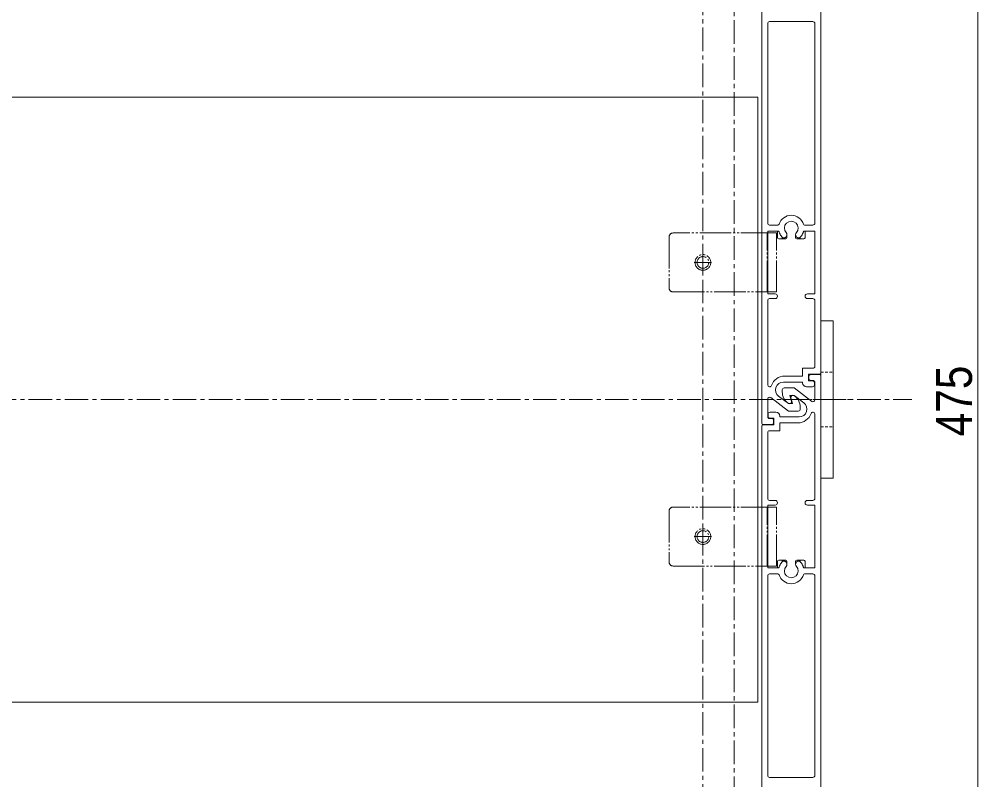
# Model space of a CAD drawing. Units: millimetres, scale not verified. Extents: x -1516 to 1516, y -761 to 761.
# Drawn here: x -248 to -3.9, y -28.8 to 164.9 of the extents above; entities that cross this region are included whole.
import ezdxf
from ezdxf.enums import TextEntityAlignment as Align

# ---------------------------------------------------------------- set-up
doc = ezdxf.new("R2010")
doc.units = ezdxf.units.MM
doc.header["$LTSCALE"] = 5
for name, pattern in [('USER1', [9.172222, 5.997222, -1.058333, 1.058333, -1.058333]), ('USER2', [2.91, 1.76, -0.4, 0.35, -0.4]), ('USER3', [10.5, 8, -0.5, 0.5, -0.5, 0.5, -0.5]), ('USER4', [1.11, 0.71, -0.4])]:
    doc.linetypes.add(name, pattern=pattern)
doc.layers.add('0-0_3一般', color=7, linetype='Continuous', lineweight=15)
doc.layers.add('0-3_2寸法-1', color=7, linetype='Continuous', lineweight=15)
doc.styles.add('ＭＳ Ｐゴシック', font='')
doc.styles.get('ＭＳ Ｐゴシック').set_extended_font_data('MS PGothic')

# ---------------------------------------------------------------- blocks, each defined once
blk = doc.blocks.new('グループ-1')
at = {"layer": '0-0_3一般'}
for p, q in [((2000, 369.5), (2000, 367)), ((2013.5, 372), (2002.5, 372)), ((2015, -657.5), (2015, 370.5)), ((2002.5, 364.5), (2005, 364.5)), ((2007.5, 362), (2007.5, 339.89)), ((1966, 352.5), (1966, 350)), ((1975.84, 345.5), (1981, 345.5)), ((1975.84, 345.5), (1977.85, 338)), ((1981, 345.5), (1993.55, 335.96)), ((1948, 321.5), (1948, 319)), ((1958, 324), (1950.5, 324)), ((2007.5, 214.25), (2007.5, 321.5)), ((1940, 306.5), (1940, -657.5)), ((1963, 310.5), (1963, 300.5)), ((1986.09, 310.5), (1963, 310.5)), ((1947.5, 298), (1947.5, 214.25)), ((1963, 300.5), (1950, 300.5)), ((1950, 211.75), (1957, 211.75)), ((1998, 211.75), (2005, 211.75)), ((1947.5, 205.75), (1947.5, 125.75)), ((1957, 205.75), (1947.5, 205.75)), ((2007.5, 205.75), (1998, 205.75)), ((2007.5, 125.75), (2007.5, 205.75)), ((1960, 134.25), (1960, 125.75)), ((1966, 135.75), (1961.5, 135.75)), ((1970.48, 135.75), (1966, 135.75)), ((1971.98, 130.48), (1971.98, 134.25)), ((1983.02, 130.48), (1983.02, 134.25)), ((1984.52, 135.75), (1989, 135.75)), ((1993.5, 135.75), (1989, 135.75)), ((1995, 125.75), (1995, 134.25)), ((1960, 125.75), (1947.5, 125.75)), ((2007.5, 125.75), (1995, 125.75)), ((1947.5, 115.75), (1947.5, -138.5)), ((1950, 118.25), (1960.54, 118.25)), ((1994.46, 118.25), (2005, 118.25)), ((2007.5, -138.5), (2007.5, 115.75)), ((2005, -141), (1950, -141))]:
    blk.add_line(p, q, dxfattribs=at)
at = {"layer": '0-0_3一般', "linetype": 'USER3'}
for p, q in [((1966, 133.48), (1966, 135.75)), ((1989, 135.75), (1989, 133.48)), ((1961.69, 125.75), (1960, 125.75)), ((1995, 125.75), (1993.31, 125.75))]:
    blk.add_line(p, q, dxfattribs=at)
at = {"layer": '0-0_3一般'}
for points in [[(2003.49, 337.9), (1981, 355), (1968.5, 355)], [(1987.49, 318), (1963, 318), (1963, 319)], [(1950.5, 316.5), (1955.5, 316.5), (1955.5, 308), (1941.5, 308)]]:
    blk.add_lwpolyline(points, dxfattribs=at)
for centre, radius, start, end in [((2002.5, 369.5), 2.5, 90, 180), ((2002.5, 367), 2.5, 180, 270), ((2013.5, 370.5), 1.5, 0, 90), ((1968.5, 352.5), 2.5, 90, 180), ((2005, 362), 2.5, 0, 90), ((1983.5, 350), 17.5, 180, 237.4938), ((1975.44, 337.35), 2.5, 237.4938, 15), ((1987.49, 328), 10, 270, 52.75146), ((2005, 339.89), 2.5, 232.75146, 0), ((1950.5, 321.5), 2.5, 90, 180), ((1950.5, 319), 2.5, 180, 270), ((1958, 319), 5, 0, 90), ((1986.09, 328), 17.5, 270, 341.03443), ((2005, 321.5), 2.5, 0, 161.03443), ((1941.5, 306.5), 1.5, 90, 180), ((1950, 298), 2.5, 90, 180), ((1950, 214.25), 2.5, 180, 270), ((1957, 208.75), 3, 0, 90), ((1957, 208.75), 3, 270, 0), ((1998, 208.75), 3, 90, 180), ((1998, 208.75), 3, 180, 270), ((2005, 214.25), 2.5, 270, 0), ((1961.5, 134.25), 1.5, 90, 180), ((1970.48, 134.25), 1.5, 0, 90), ((1984.52, 134.25), 1.5, 90, 180), ((1993.5, 134.25), 1.5, 0, 90), ((1977.5, 122), 8.75, 138.28389, 41.71611), ((1967.98, 130.48), 4, 318.28389, 0), ((1987.02, 130.48), 4, 180, 221.71611), ((1950, 115.75), 2.5, 90, 180), ((1960.54, 116.75), 1.5, 17.20399, 90), ((1977.5, 122), 16.25, 197.20399, 342.79601), ((1994.46, 116.75), 1.5, 90, 162.79601), ((2005, 115.75), 2.5, 0, 90), ((1950, -138.5), 2.5, 180, 270), ((2005, -138.5), 2.5, 270, 0)]:
    blk.add_arc(centre, radius, start, end, dxfattribs=at)
at = {"layer": '0-0_3一般', "linetype": 'USER3'}
for centre, radius, start, end in [((1977.5, 122), 16.25, 130.5698, 135.04746), ((1967.98, 130.48), 4, 0, 105.23813), ((1987.02, 130.48), 4, 74.76187, 180), ((1977.5, 122), 16.25, 44.95254, 49.4302), ((1977.5, 122), 16.25, 135.04746, 166.65764), ((1977.5, 122), 16.25, 13.34236, 44.95254)]:
    blk.add_arc(centre, radius, start, end, dxfattribs=at)
blk = doc.blocks.new('グループ-2')
at = {"layer": '0-0_3一般'}
for p, q in [((1940, 1338), (1940, 310)), ((2015, 374), (2015, 1338)), ((1947.5, 819), (1947.5, 564.75)), ((1950, 821.5), (2005, 821.5)), ((2007.5, 564.75), (2007.5, 819)), ((1960.54, 562.25), (1950, 562.25)), ((2005, 562.25), (1994.46, 562.25)), ((1971.98, 550.02), (1971.98, 546.25)), ((1983.02, 550.02), (1983.02, 546.25)), ((1995, 546.25), (1995, 554.75)), ((1995, 554.75), (2007.5, 554.75)), ((2007.5, 474.75), (2007.5, 554.75)), ((1961.5, 544.75), (1966, 544.75)), ((1970.48, 544.75), (1966, 544.75)), ((1984.52, 544.75), (1989, 544.75)), ((1989, 544.75), (1993.5, 544.75)), ((1947.5, 466.25), (1947.5, 359)), ((1957, 468.75), (1950, 468.75)), ((1998, 474.75), (2007.5, 474.75)), ((2005, 468.75), (1998, 468.75)), ((2007.5, 382.5), (2007.5, 466.25)), ((1999.5, 372.5), (2013.5, 372.5)), ((1999.5, 364), (1999.5, 372.5)), ((1967.51, 362.5), (1992, 362.5)), ((1992, 362.5), (1992, 361.5)), ((1997, 356.5), (2004.5, 356.5)), ((2004.5, 364), (1999.5, 364)), ((2007, 359), (2007, 361.5)), ((1951.51, 342.6), (1974, 325.5)), ((1979.16, 335), (1977.15, 342.5)), ((1947.5, 318.5), (1947.5, 340.61)), ((1989, 328), (1989, 330.5)), ((1974, 325.5), (1986.5, 325.5)), ((1941.5, 308.5), (1952.5, 308.5)), ((1952.5, 316), (1950, 316)), ((1955, 311), (1955, 313.5))]:
    blk.add_line(p, q, dxfattribs=at)
at = {"layer": '0-0_3一般', "linetype": 'USER3'}
for p, q in [((1960, 554.75), (1961.69, 554.75)), ((1993.31, 554.75), (1995, 554.75)), ((1966, 544.75), (1966, 547.02)), ((1989, 547.02), (1989, 544.75))]:
    blk.add_line(p, q, dxfattribs=at)
at = {"layer": '0-0_3一般'}
for points in [[(1947.5, 554.75), (1960, 554.75), (1960, 546.25)], [(1947.5, 554.75), (1947.5, 474.75), (1957, 474.75)], [(1968.91, 370), (1992, 370), (1992, 380), (2005, 380)], [(1979.16, 335), (1974, 335), (1961.45, 344.54)]]:
    blk.add_lwpolyline(points, dxfattribs=at)
for centre, radius, start, end in [((1950, 819), 2.5, 90, 180), ((2005, 819), 2.5, 0, 90), ((1977.5, 558.5), 16.25, 17.20399, 162.79601), ((1950, 564.75), 2.5, 180, 270), ((1960.54, 563.75), 1.5, 270, 342.79601), ((1977.5, 558.5), 8.75, 318.28389, 221.71611), ((1994.46, 563.75), 1.5, 197.20399, 270), ((2005, 564.75), 2.5, 270, 0), ((1967.98, 550.02), 4, 0, 41.71611), ((1987.02, 550.02), 4, 138.28389, 180), ((1961.5, 546.25), 1.5, 180, 270), ((1970.48, 546.25), 1.5, 270, 0), ((1984.52, 546.25), 1.5, 180, 270), ((1993.5, 546.25), 1.5, 270, 0), ((1950, 466.25), 2.5, 90, 180), ((1957, 471.75), 3, 0, 90), ((1957, 471.75), 3, 270, 0), ((1998, 471.75), 3, 90, 180), ((1998, 471.75), 3, 180, 270), ((2005, 466.25), 2.5, 0, 90), ((2005, 382.5), 2.5, 270, 0), ((1968.91, 352.5), 17.5, 90, 161.03443), ((2013.5, 374), 1.5, 270, 0), ((1950, 359), 2.5, 180, 341.03442), ((1967.51, 352.5), 10, 90, 232.75146), ((1997, 361.5), 5, 180, 270), ((2004.5, 361.5), 2.5, 0, 90), ((2004.5, 359), 2.5, 270, 0), ((1950, 340.61), 2.5, 52.75146, 180), ((1979.56, 343.15), 2.5, 57.4938, 195), ((1971.5, 330.5), 17.5, 0, 57.4938), ((1950, 318.5), 2.5, 180, 270), ((1986.5, 328), 2.5, 270, 0), ((1941.5, 310), 1.5, 180, 270), ((1952.5, 313.5), 2.5, 0, 90), ((1952.5, 311), 2.5, 270, 0)]:
    blk.add_arc(centre, radius, start, end, dxfattribs=at)
at = {"layer": '0-0_3一般', "linetype": 'USER3'}
for centre, radius, start, end in [((1977.5, 558.5), 16.25, 193.34236, 224.95254), ((1967.98, 550.02), 4, 254.76187, 0), ((1987.02, 550.02), 4, 180, 285.23813), ((1977.5, 558.5), 16.25, 315.04746, 346.65764), ((1977.5, 558.5), 16.25, 224.95254, 229.4302), ((1977.5, 558.5), 16.25, 310.5698, 315.04746)]:
    blk.add_arc(centre, radius, start, end, dxfattribs=at)
blk = doc.blocks.new('グループ-3')
at = {"layer": '0-0_3一般', "linetype": 'USER1'}
blk.add_line((1865, -637.96), (1865, 1317.04), dxfattribs=at)
at = {"layer": '0-0_3一般', "linetype": 'USER3'}
for p, q in [((1953.5, 552.25), (1827, 552.25)), ((1947, 477.25), (1947, 552.25)), ((1958.5, 552.25), (1953.5, 552.25)), ((1958.5, 477.25), (1958.5, 552.25)), ((1822, 547.25), (1822, 482.25)), ((1865, 503.75), (1865, 525.75)), ((1876, 514.75), (1854, 514.75)), ((1827, 477.25), (1953.5, 477.25)), ((1953.5, 477.25), (1958.5, 477.25)), ((1822, 198.24), (1822, 133.24)), ((1953.5, 203.24), (1827, 203.24)), ((1947, 128.24), (1947, 203.24)), ((1865, 154.74), (1865, 176.74)), ((1876, 165.74), (1854, 165.74)), ((1827, 128.24), (1953.5, 128.24))]:
    blk.add_line(p, q, dxfattribs=at)
blk.add_lwpolyline([(1953.5, 128.24), (1958.5, 128.24), (1958.5, 203.24), (1953.5, 203.24)], dxfattribs=at)
for centre, radius in [((1865, 514.75), 10), ((1865, 514.75), 7.5), ((1865, 165.74), 10), ((1865, 165.74), 7.5)]:
    blk.add_circle(centre, radius, dxfattribs=at)
for centre, start, end in [((1827, 547.25), 90, 180), ((1827, 482.25), 180, 270), ((1827, 198.24), 90, 180), ((1827, 133.24), 180, 270)]:
    blk.add_arc(centre, 5, start, end, dxfattribs=at)
blk = doc.blocks.new('グループ-6')
at = {"layer": '0-0_3一般'}
for p, q in [((2031, 440.25), (2031, 377.75)), ((2015, 302.75), (2015, 377.75)), ((2031, 377.75), (2031, 302.75)), ((2015, 240.25), (2015, 302.75))]:
    blk.add_line(p, q, dxfattribs=at)
at = {"layer": '0-0_3一般', "linetype": 'USER4'}
for p, q in [((2015, 375.25), (2031, 375.25)), ((2015, 305.25), (2031, 305.25))]:
    blk.add_line(p, q, dxfattribs=at)
at = {"layer": '0-0_3一般', "linetype": 'USER2'}
blk.add_line((1991.06, 340.25), (2050.56, 340.25), dxfattribs=at)
at = {"layer": '0-0_3一般'}
for points in [[(2015, 377.75), (2015, 440.25), (2031, 440.25)], [(2031, 302.75), (2031, 240.25), (2015, 240.25)]]:
    blk.add_lwpolyline(points, dxfattribs=at)
blk = doc.blocks.new('グループ-7')
at = {"layer": '0-0_3一般', "linetype": 'USER1'}
for p, q in [((1905, 1006.65), (1905, -343.35)), ((-2066, 340.25), (2131, 340.25))]:
    blk.add_line(p, q, dxfattribs=at)
at = {"layer": '0-0_3一般'}
for p, q in [((-1870, 725), (1935, 725)), ((1935, 725), (1935, -45)), ((1935, -45), (-1870, -45))]:
    blk.add_line(p, q, dxfattribs=at)
for name in ['グループ-2', 'グループ-3', 'グループ-6', 'グループ-1']:
    blk.add_blockref(name, (0, 0), dxfattribs=at)

msp = doc.modelspace()

# ---------------------------------------------------------------- linework, layer by layer
at = {"layer": '0-3_2寸法-1'}
msp.add_line((-3.875, -165.948), (-3.875, 301.548), dxfattribs=at)

# ---------------------------------------------------------------- block references
at = {"layer": '0-0_3一般', "xscale": 0.2, "yscale": 0.2}
msp.add_blockref('グループ-7', (-446.875, 0), dxfattribs=at)

# ---------------------------------------------------------------- texts
at = {"layer": '0-3_2寸法-1', "style": 'ＭＳ Ｐゴシック', "width": 0.9}
msp.add_text('475', height=9.164, rotation=90, dxfattribs=at).set_placement((-2.611, 58.675), align=Align.BOTTOM_LEFT)

doc.saveas('drawing.dxf')
